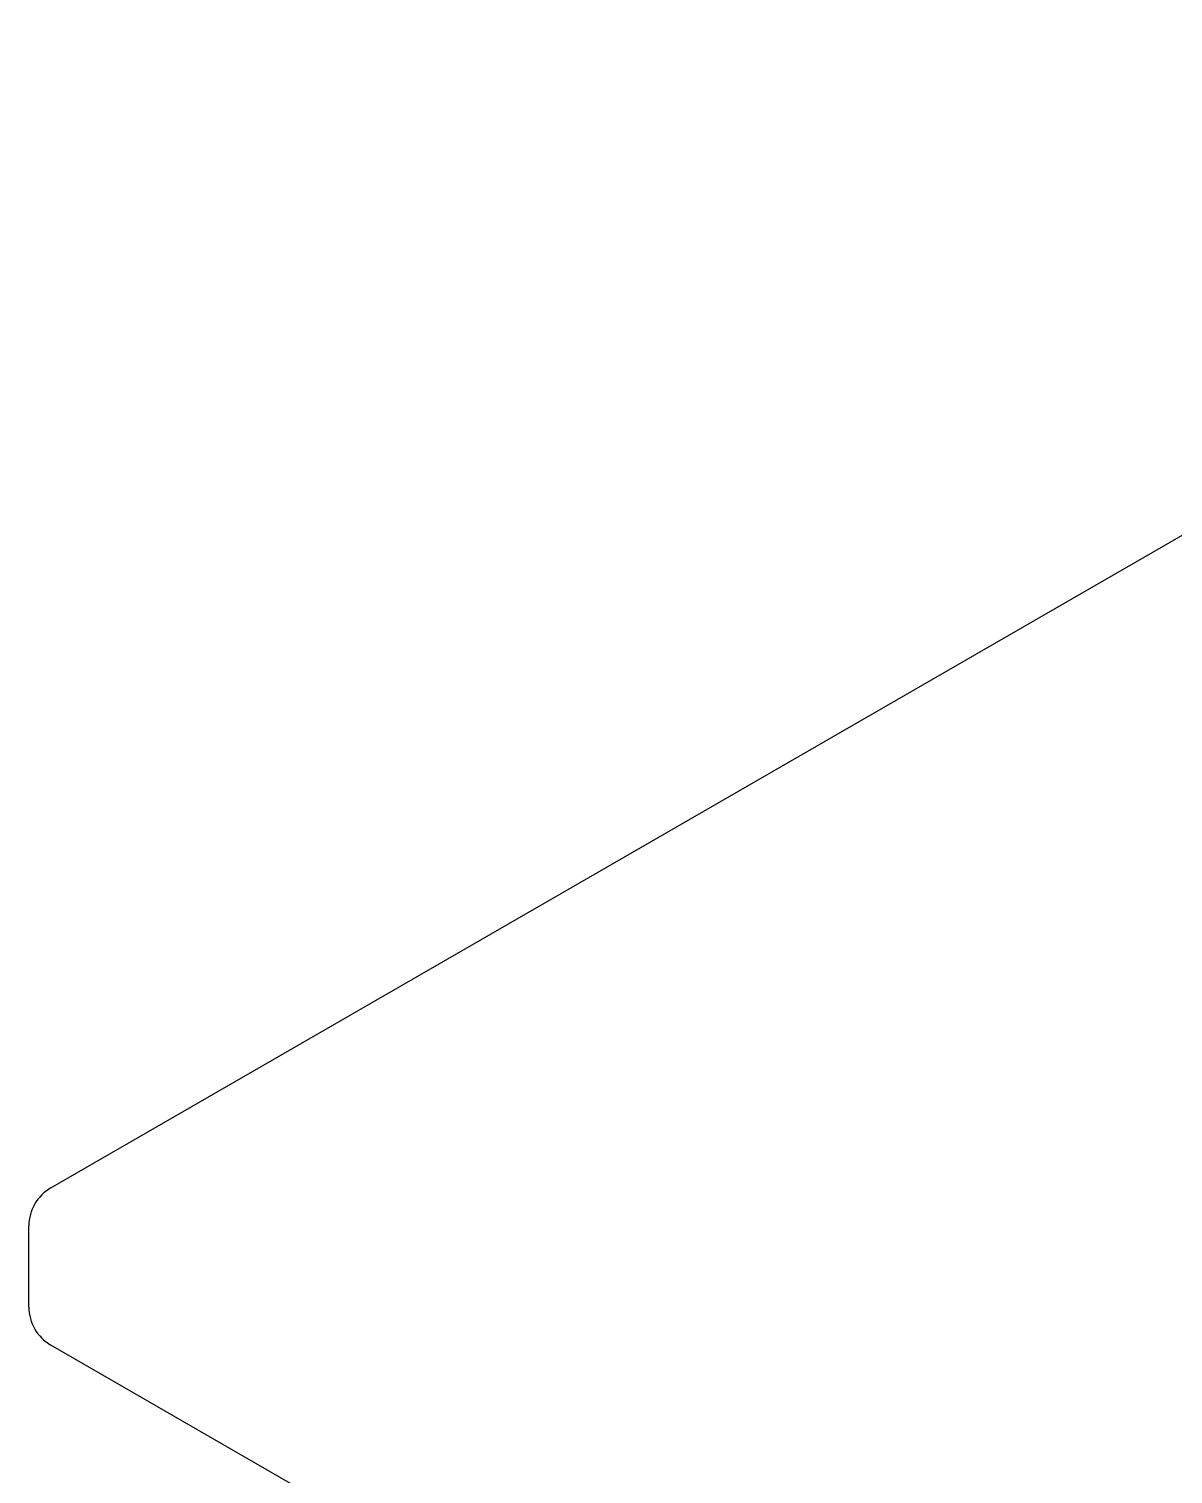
# Model space of a CAD drawing. Header units: inches. Extents: x -128 to 290, y -30 to 138.
# Drawn here: x -127.56 to -101.53, y 3.39 to 36.27 of the extents above; entities that cross this region are included whole.
import ezdxf

# ---------------------------------------------------------------- set-up
doc = ezdxf.new("R2010")
doc.units = ezdxf.units.IN
doc.header["$LTSCALE"] = 1.21
doc.header["$MEASUREMENT"] = 0
doc.layers.get('0').update_dxf_attribs({"linetype": 'CONTINUOUS'})

msp = doc.modelspace()

# ---------------------------------------------------------------- linework, layer by layer
at = {"color": 7, "linetype": 'Continuous'}
for p, q in [((-127.061, 9.899), (-81.381, 36.272)), ((-127.561, 7.188), (-127.561, 9.033)), ((-113.07, -1.755), (-127.061, 6.322))]:
    msp.add_line(p, q, dxfattribs=at)
for centre, start, end in [((-126.561, 9.033), 120, 180), ((-126.561, 7.188), 180, 240)]:
    msp.add_arc(centre, 1, start, end, dxfattribs=at)

doc.saveas('drawing.dxf')
